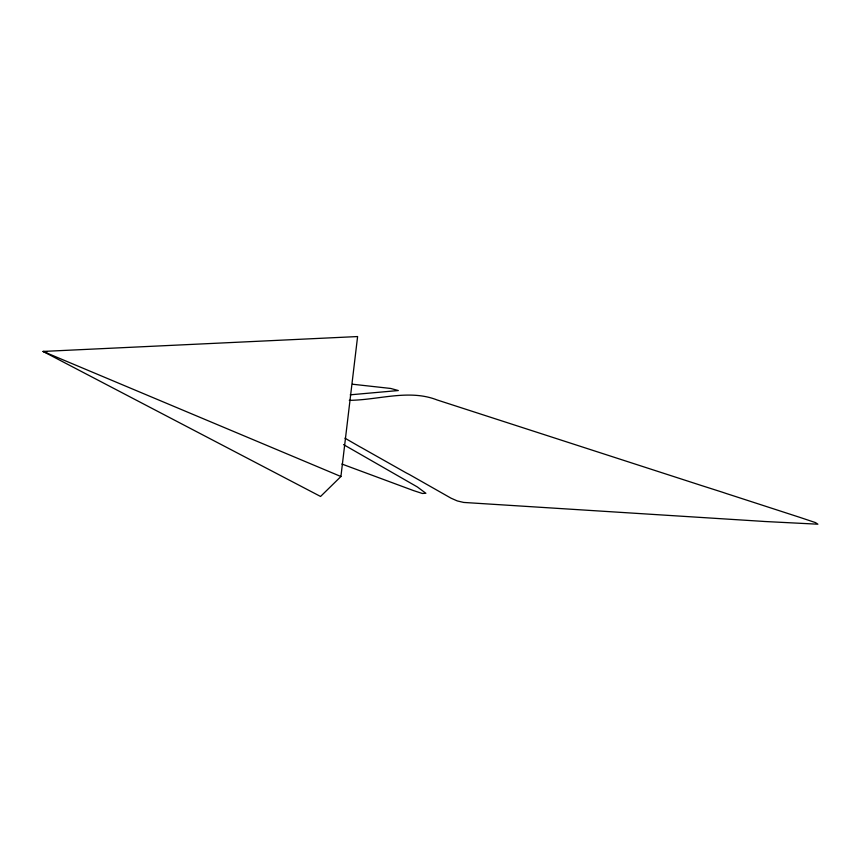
<?xml version="1.0" encoding="UTF-8"?>
<svg xmlns="http://www.w3.org/2000/svg" width="861" height="861" viewBox="0 0 861 861"><rect width="100%" height="100%" fill="white"/><g stroke="black" fill="none" stroke-linecap="round" stroke-linejoin="round"><path stroke-width="1.29" d="M340.913 476.52L357.606 336.554L43.05 351.439L320.561 496.463L340.913 476.52L43.05 351.439L47.064 351.772M349.286 400.333C378.453 400.117 408.943 388.892 437.065 399.945L695.688 483.656A246.3 46.354 15.3 0 1 700.682 485.281L721.335 491.868A22.763 3.692 15.6 0 1 722.831 492.352L726.135 493.471A52.65 8.136 15.7 0 0 728.686 494.3A49.228 7.62 15.7 0 0 730.645 494.924L795.112 515.836A157.003 22.687 16.1 0 0 799.621 517.289L815.453 522.584L817.885 524.198L764.288 521.475A96.981 16.908 16.6 0 0 762.642 521.346L463.681 502.437L457.288 500.93L451.089 498.207L409.502 474.594A22.935 4.736 13.4 0 0 408.275 473.959L406.758 473.173A94.549 18.565 14.2 0 1 405.542 472.517L361.007 447.365A29.758 5.715 13.4 0 1 360.436 447.074A39.617 7.577 13.4 0 1 359.543 446.59L344.949 438.184M350.223 394.822L398.32 390.539L390.743 388.462L352.515 384.221M341.892 464.036L413.452 490.566L422.353 493.471L425.883 493.278L417.348 486.949L343.55 444.61"/></g></svg>
